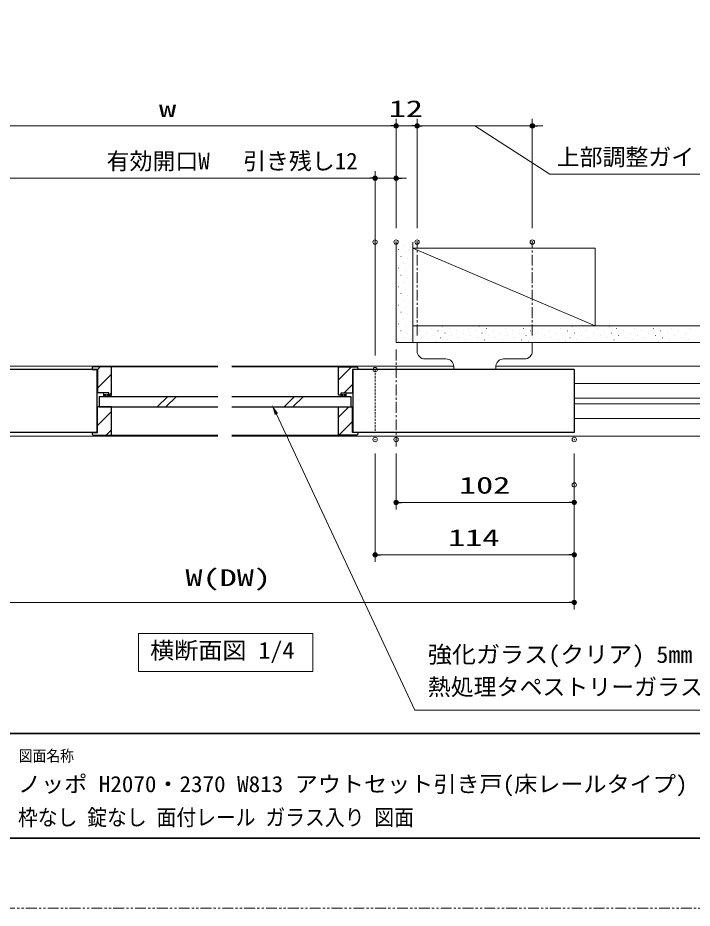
# Model space of a CAD drawing. Units: millimetres, scale not verified. Extents: x -1306 to 1306, y -607 to 607.
# Drawn here: x -874 to -488, y -594 to -84 of the extents above; entities that cross this region are included whole.
import ezdxf
from ezdxf.enums import TextEntityAlignment as Align

# ---------------------------------------------------------------- set-up
doc = ezdxf.new("R2010")
doc.units = ezdxf.units.MM
doc.header["$LTSCALE"] = 5
doc.header["$PDMODE"] = 32
doc.header["$PDSIZE"] = 2.5
for name, pattern in [('USER1', [2.5, 1.25, -0.25, 0.25, -0.25, 0.25, -0.25]), ('USER2', [0.375, 0.25, -0.125]), ('USER3', [2, 1.25, -0.25, 0.25, -0.25])]:
    doc.linetypes.add(name, pattern=pattern)
for name, color, linetype, lineweight in [('0-1_線(黄)', 2, 'Continuous', 15), ('0-3_陰線', 1, 'USER1', 9), ('0-B_点線(水)', 4, 'USER2', 9), ('0-C_中心線', 3, 'USER3', 9), ('0-D_線(白)', 7, 'Continuous', 30), ('1-0_線(水)', 4, 'Continuous', 9), ('1-1_寸法線', 3, 'Continuous', 13), ('1-2_ハッチング', 6, 'Continuous', 9), ('1-4_DEFPOINTS', 7, 'Continuous', 5), ('1-5_0', 3, 'Continuous', 25), ('1-7_点線(黄)', 2, 'USER2', 15), ('1-8_図面枠', 7, 'Continuous', 35)]:
    doc.layers.add(name, color=color, linetype=linetype, lineweight=lineweight)
doc.styles.add('ＭＳ ゴシック', font='')
doc.styles.get('ＭＳ ゴシック').set_extended_font_data('MS Gothic')

# ---------------------------------------------------------------- blocks, each defined once
blk = doc.blocks.new('_DOT')
at = {"layer": '1-5_0'}
blk.add_line((-2.5, 0), (-5, 0), dxfattribs=at)
for points in [[(0, 0), (-2.5, 0), (-2.48, 0.313)], [(0, 0), (-2.48, -0.313), (-2.5, 0)], [(0, 0), (-2.48, 0.313), (-2.421, 0.622)], [(0, 0), (-2.421, -0.622), (-2.48, -0.313)], [(0, 0), (-2.421, 0.622), (-2.324, 0.92)], [(0, 0), (-2.324, -0.92), (-2.421, -0.622)], [(0, 0), (-2.324, 0.92), (-2.191, 1.204)], [(0, 0), (-2.191, -1.204), (-2.324, -0.92)], [(0, 0), (-2.191, 1.204), (-2.023, 1.469)], [(0, 0), (-2.023, -1.469), (-2.191, -1.204)], [(0, 0), (-2.023, 1.469), (-1.822, 1.711)], [(0, 0), (-1.822, -1.711), (-2.023, -1.469)], [(0, 0), (-1.822, 1.711), (-1.594, 1.926)], [(0, 0), (-1.594, -1.926), (-1.822, -1.711)], [(0, 0), (-1.594, 1.926), (-1.34, 2.111)], [(0, 0), (-1.34, -2.111), (-1.594, -1.926)], [(0, 0), (-1.34, 2.111), (-1.064, 2.262)], [(0, 0), (-1.064, -2.262), (-1.34, -2.111)], [(0, 0), (-1.064, 2.262), (-0.773, 2.378)], [(0, 0), (-0.773, -2.378), (-1.064, -2.262)], [(0, 0), (-0.773, 2.378), (-0.468, 2.456)], [(0, 0), (-0.468, -2.456), (-0.773, -2.378)], [(0, 0), (-0.468, 2.456), (-0.157, 2.495)], [(0, 0), (-0.157, -2.495), (-0.468, -2.456)], [(0, 0), (-0.157, 2.495), (0.157, 2.495)], [(0, 0), (0.157, -2.495), (-0.157, -2.495)], [(0, 0), (0.157, 2.495), (0.468, 2.456)], [(0, 0), (0.468, 2.456), (0.773, 2.378)], [(0, 0), (0.773, 2.378), (1.064, 2.262)], [(0, 0), (1.064, 2.262), (1.34, 2.111)], [(0, 0), (1.34, 2.111), (1.594, 1.926)], [(0, 0), (1.594, 1.926), (1.822, 1.711)], [(0, 0), (1.822, 1.711), (2.023, 1.469)], [(0, 0), (2.023, 1.469), (2.191, 1.204)], [(0, 0), (2.191, 1.204), (2.324, 0.92)], [(0, 0), (2.324, 0.92), (2.421, 0.622)], [(0, 0), (2.421, 0.622), (2.48, 0.313)], [(0, 0), (2.48, 0.313), (2.5, 0)], [(0, 0), (0.468, -2.456), (0.157, -2.495)], [(0, 0), (0.773, -2.378), (0.468, -2.456)], [(0, 0), (1.064, -2.262), (0.773, -2.378)], [(0, 0), (1.34, -2.111), (1.064, -2.262)], [(0, 0), (1.594, -1.926), (1.34, -2.111)], [(0, 0), (1.822, -1.711), (1.594, -1.926)], [(0, 0), (2.023, -1.469), (1.822, -1.711)], [(0, 0), (2.191, -1.204), (2.023, -1.469)], [(0, 0), (2.324, -0.92), (2.191, -1.204)], [(0, 0), (2.421, -0.622), (2.324, -0.92)], [(0, 0), (2.48, -0.313), (2.421, -0.622)], [(0, 0), (2.5, 0), (2.48, -0.313)]]:
    blk.add_solid(points, dxfattribs=at)

msp = doc.modelspace()

# ---------------------------------------------------------------- linework, layer by layer
at = {"layer": '0-1_線(黄)'}
for p, q in [((-657.258, -270.256), (-657.258, -212.756)), ((-647.758, -270.256), (-647.758, -212.756)), ((-647.758, -216.256), (-543.258, -216.256)), ((-647.758, -260.756), (-449.259, -260.756)), ((-657.258, -270.256), (-449.259, -270.256)), ((-645.258, -275.156), (-645.258, -270.256)), ((-579.258, -275.156), (-579.258, -270.256)), ((-640.758, -279.656), (-628.718, -279.656)), ((-583.758, -279.656), (-595.718, -279.656)), ((-624.218, -284.156), (-624.218, -285.756)), ((-600.218, -284.156), (-600.218, -285.756))]:
    msp.add_line(p, q, dxfattribs=at)
msp.add_lwpolyline([(-647.758, -216.256), (-543.258, -260.756), (-543.258, -216.256)], dxfattribs=at)
msp.add_lwpolyline([(-804.657, -436.756), (-704.951, -436.756), (-704.951, -458.591), (-804.657, -458.591)], close=True, dxfattribs=at)
for centre, start, end in [((-640.758, -275.156), 180, 270), ((-583.758, -275.156), 270, 0), ((-628.718, -284.156), 0, 90), ((-595.718, -284.156), 90, 180)]:
    msp.add_arc(centre, 4.5, start, end, dxfattribs=at)
at = {"layer": '0-3_陰線', "color": 4}
msp.add_line((387.036, -594), (-1292.964, -594), dxfattribs=at)
at = {"layer": '0-B_点線(水)', "color": 6}
for p, q in [((-824.61, -301.056), (-824.61, -298.956)), ((-823.985, -301.056), (-823.985, -298.956)), ((-823.36, -301.056), (-823.36, -298.956)), ((-822.735, -301.056), (-822.735, -298.956)), ((-822.11, -301.056), (-822.11, -298.956)), ((-688.722, -301.056), (-688.722, -298.956)), ((-688.097, -301.056), (-688.097, -298.956)), ((-687.472, -301.056), (-687.472, -298.956)), ((-686.847, -301.056), (-686.847, -298.956)), ((-686.222, -301.056), (-686.222, -298.956))]:
    msp.add_line(p, q, dxfattribs=at)
at = {"layer": '0-C_中心線'}
for p, q in [((-645.258, -266.256), (-645.258, -212.259)), ((-579.258, -266.256), (-579.258, -212.259)), ((-657.258, -274.256), (-657.258, -329.734))]:
    msp.add_line(p, q, dxfattribs=at)
at = {"layer": '0-D_線(白)'}
for p, q in [((-830.76, -284.256), (-831.26, -284.756)), ((-831.26, -284.756), (-831.26, -285.756)), ((-679.757, -284.256), (-679.257, -284.756)), ((-679.257, -284.756), (-679.257, -285.756)), ((-828.26, -285.756), (-955.258, -285.756)), ((-828.51, -285.756), (-828.51, -321.756)), ((-555.254, -285.756), (-682.257, -285.756)), ((-682.007, -285.756), (-682.007, -321.756)), ((-555.254, -285.756), (-555.254, -321.756)), ((-827.26, -301.056), (-759.256, -301.056)), ((-751.256, -301.056), (-683.257, -301.056)), ((-683.257, -301.056), (-683.257, -307.056)), ((-751.256, -307.056), (-682.257, -307.056)), ((-828.26, -321.756), (-955.258, -321.756)), ((-831.26, -321.756), (-831.26, -322.756)), ((-830.76, -323.256), (-831.26, -322.756)), ((-555.254, -321.756), (-682.257, -321.756)), ((-679.757, -323.256), (-679.257, -322.756)), ((-679.257, -321.756), (-679.257, -322.756))]:
    msp.add_line(p, q, dxfattribs=at)
for points in [[(-821.76, -300.456), (-820.26, -300.456), (-820.26, -284.256), (-830.76, -284.256)], [(-688.757, -300.456), (-690.257, -300.456), (-690.257, -284.256), (-679.757, -284.256)], [(-831.26, -285.756), (-828.26, -285.756), (-828.26, -298.956)], [(-679.257, -285.756), (-682.257, -285.756), (-682.257, -298.956)], [(-821.76, -300.456), (-821.76, -298.956), (-828.26, -298.956)], [(-821.76, -300.456), (-821.76, -298.956), (-824.76, -298.956)], [(-688.757, -300.456), (-688.757, -298.956), (-682.257, -298.956)], [(-688.757, -300.456), (-688.757, -298.956), (-685.757, -298.956)], [(-827.26, -301.056), (-827.26, -307.056), (-759.256, -307.056)], [(-831.26, -321.756), (-828.26, -321.756), (-828.26, -307.056)], [(-830.76, -323.256), (-820.26, -323.256), (-820.26, -307.056), (-828.26, -307.056)], [(-679.757, -323.256), (-690.257, -323.256), (-690.257, -307.056), (-682.257, -307.056)], [(-679.257, -321.756), (-682.257, -321.756), (-682.257, -307.056)]]:
    msp.add_lwpolyline(points, dxfattribs=at)
at = {"layer": '1-0_線(水)'}
for p, q in [((-759.256, -283.756), (-943.258, -283.756)), ((-820.26, -284.256), (-759.256, -284.256)), ((-624.218, -283.756), (-751.256, -283.756)), ((-690.257, -284.256), (-751.256, -284.256)), ((-449.259, -283.756), (-600.218, -283.756)), ((-555.214, -293.756), (-449.259, -293.756)), ((-824.76, -298.956), (-824.76, -301.056)), ((-821.76, -300.456), (-821.76, -301.056)), ((-688.757, -300.456), (-688.757, -301.056)), ((-685.757, -298.956), (-685.757, -301.056)), ((-794.031, -307.056), (-788.031, -301.056)), ((-789.031, -307.056), (-783.031, -301.056)), ((-721.369, -307.056), (-715.369, -301.056)), ((-716.369, -307.056), (-710.369, -301.056)), ((-555.214, -302.156), (-449.259, -302.156)), ((-555.214, -305.356), (-449.259, -305.356)), ((-555.214, -313.756), (-449.259, -313.756)), ((-759.256, -323.756), (-943.258, -323.756)), ((-820.26, -323.256), (-759.256, -323.256)), ((-690.257, -323.256), (-751.256, -323.256)), ((-449.259, -323.756), (-751.256, -323.756))]:
    msp.add_line(p, q, dxfattribs=at)
at = {"layer": '1-1_寸法線'}
for p, q in [((-657.258, -204.756), (-657.258, -142.256)), ((-657.258, -204.756), (-657.258, -142.256)), ((-645.258, -204.756), (-645.258, -142.256)), ((-645.258, -204.756), (-645.258, -142.256)), ((-579.258, -204.756), (-579.258, -142.256)), ((-915.258, -146.256), (-660.258, -146.256)), ((-660.258, -146.256), (-663.258, -146.256)), ((-657.258, -146.256), (-645.258, -146.256)), ((-648.258, -146.256), (-651.258, -146.256)), ((-645.258, -146.256), (-579.258, -146.256)), ((-645.258, -146.256), (-579.258, -146.256)), ((-642.258, -146.256), (-639.258, -146.256)), ((-576.258, -146.256), (-573.258, -146.256)), ((-669.258, -277.756), (-669.258, -172.256)), ((-669.258, -204.756), (-669.258, -172.256)), ((-657.258, -204.756), (-657.258, -172.256)), ((-915.258, -176.256), (-672.258, -176.256)), ((-672.258, -176.256), (-748.877, -176.256)), ((-657.258, -176.256), (-669.258, -176.256)), ((-654.258, -176.256), (-651.258, -176.256)), ((-669.258, -333.756), (-669.258, -395.756)), ((-657.258, -333.756), (-657.258, -365.756)), ((-555.254, -333.756), (-555.254, -365.756)), ((-555.254, -333.756), (-555.254, -422.988)), ((-558.254, -361.756), (-654.258, -361.756)), ((-555.254, -359.756), (-555.254, -395.756)), ((-558.254, -391.756), (-666.258, -391.756)), ((-952.258, -418.988), (-558.254, -418.988))]:
    msp.add_line(p, q, dxfattribs=at)
for points in [[(-612.258, -146.256), (-569.312, -173.926), (-437.693, -173.926)], [(-390.937, -480.732), (-646.5, -480.732), (-725.743, -311.243)]]:
    msp.add_lwpolyline(points, dxfattribs=at)
msp.add_solid([(-728.439, -305.882), (-724.812, -310.774), (-726.674, -311.711)], dxfattribs=at)
at = {"layer": '1-2_ハッチング'}
for p, q in [((-657.152, -213.121), (-657.102, -213.121)), ((-655.826, -217.099), (-655.776, -217.099)), ((-653.175, -214.447), (-653.125, -214.447)), ((-651.849, -218.425), (-651.799, -218.425)), ((-649.197, -215.773), (-649.147, -215.773)), ((-657.152, -223.728), (-657.102, -223.728)), ((-654.501, -221.076), (-654.451, -221.076)), ((-650.523, -222.402), (-650.473, -222.402)), ((-647.871, -219.75), (-647.821, -219.75)), ((-655.826, -227.705), (-655.776, -227.705)), ((-653.175, -225.054), (-653.125, -225.054)), ((-651.849, -229.031), (-651.799, -229.031)), ((-649.197, -226.38), (-649.147, -226.38)), ((-657.152, -234.334), (-657.102, -234.334)), ((-654.501, -231.683), (-654.451, -231.683)), ((-650.523, -233.009), (-650.473, -233.009)), ((-647.871, -230.357), (-647.821, -230.357)), ((-655.826, -238.312), (-655.776, -238.312)), ((-653.175, -235.66), (-653.125, -235.66)), ((-649.197, -236.986), (-649.147, -236.986)), ((-654.501, -242.289), (-654.451, -242.289)), ((-651.849, -239.638), (-651.799, -239.638)), ((-650.523, -243.615), (-650.473, -243.615)), ((-647.871, -240.964), (-647.821, -240.964)), ((-657.152, -244.941), (-657.102, -244.941)), ((-655.826, -248.919), (-655.776, -248.919)), ((-653.175, -246.267), (-653.125, -246.267)), ((-649.197, -247.593), (-649.147, -247.593)), ((-654.501, -252.896), (-654.451, -252.896)), ((-651.849, -250.244), (-651.799, -250.244)), ((-650.523, -254.222), (-650.473, -254.222)), ((-647.871, -251.57), (-647.821, -251.57)), ((-657.152, -255.548), (-657.102, -255.548)), ((-655.826, -259.525), (-655.776, -259.525)), ((-653.175, -256.874), (-653.125, -256.874)), ((-649.197, -258.199), (-649.147, -258.199)), ((-654.501, -263.503), (-654.451, -263.503)), ((-651.849, -260.851), (-651.799, -260.851)), ((-650.523, -264.828), (-650.473, -264.828)), ((-647.871, -262.177), (-647.821, -262.177)), ((-643.894, -263.503), (-643.844, -263.503)), ((-641.242, -260.851), (-641.192, -260.851)), ((-639.917, -264.828), (-639.867, -264.828)), ((-637.265, -262.177), (-637.215, -262.177)), ((-633.287, -263.503), (-633.237, -263.503)), ((-630.636, -260.851), (-630.586, -260.851)), ((-629.31, -264.828), (-629.26, -264.828)), ((-626.658, -262.177), (-626.608, -262.177)), ((-622.681, -263.503), (-622.631, -263.503)), ((-620.029, -260.851), (-619.979, -260.851)), ((-618.703, -264.828), (-618.653, -264.828)), ((-616.052, -262.177), (-616.002, -262.177)), ((-612.074, -263.503), (-612.024, -263.503)), ((-609.423, -260.851), (-609.373, -260.851)), ((-608.097, -264.828), (-608.047, -264.828)), ((-605.445, -262.177), (-605.395, -262.177)), ((-601.468, -263.503), (-601.418, -263.503)), ((-598.816, -260.851), (-598.766, -260.851)), ((-597.49, -264.828), (-597.44, -264.828)), ((-594.838, -262.177), (-594.788, -262.177)), ((-590.861, -263.503), (-590.811, -263.503)), ((-588.209, -260.851), (-588.159, -260.851)), ((-586.884, -264.828), (-586.834, -264.828)), ((-584.232, -262.177), (-584.182, -262.177)), ((-580.254, -263.503), (-580.204, -263.503)), ((-577.603, -260.851), (-577.553, -260.851)), ((-576.277, -264.828), (-576.227, -264.828)), ((-573.625, -262.177), (-573.575, -262.177)), ((-569.648, -263.503), (-569.598, -263.503)), ((-566.996, -260.851), (-566.946, -260.851)), ((-565.67, -264.828), (-565.62, -264.828)), ((-563.019, -262.177), (-562.969, -262.177)), ((-559.041, -263.503), (-558.991, -263.503)), ((-556.39, -260.851), (-556.34, -260.851)), ((-555.064, -264.828), (-555.014, -264.828)), ((-552.412, -262.177), (-552.362, -262.177)), ((-548.435, -263.503), (-548.385, -263.503)), ((-545.783, -260.851), (-545.733, -260.851)), ((-544.457, -264.828), (-544.407, -264.828)), ((-541.805, -262.177), (-541.755, -262.177)), ((-537.828, -263.503), (-537.778, -263.503)), ((-535.176, -260.851), (-535.126, -260.851)), ((-533.851, -264.828), (-533.801, -264.828)), ((-531.199, -262.177), (-531.149, -262.177)), ((-527.221, -263.503), (-527.171, -263.503)), ((-524.57, -260.851), (-524.52, -260.851)), ((-523.244, -264.828), (-523.194, -264.828)), ((-520.592, -262.177), (-520.542, -262.177)), ((-516.615, -263.503), (-516.565, -263.503)), ((-513.963, -260.851), (-513.913, -260.851)), ((-512.637, -264.828), (-512.587, -264.828)), ((-509.986, -262.177), (-509.936, -262.177)), ((-506.008, -263.503), (-505.958, -263.503)), ((-503.357, -260.851), (-503.307, -260.851)), ((-502.031, -264.828), (-501.981, -264.828)), ((-499.379, -262.177), (-499.329, -262.177)), ((-495.402, -263.503), (-495.352, -263.503)), ((-492.75, -260.851), (-492.7, -260.851)), ((-491.424, -264.828), (-491.374, -264.828)), ((-488.772, -262.177), (-488.722, -262.177)), ((-657.152, -266.154), (-657.102, -266.154)), ((-653.175, -267.48), (-653.125, -267.48)), ((-649.197, -268.806), (-649.147, -268.806)), ((-646.546, -266.154), (-646.496, -266.154)), ((-642.568, -267.48), (-642.518, -267.48)), ((-638.591, -268.806), (-638.541, -268.806)), ((-635.939, -266.154), (-635.889, -266.154)), ((-631.962, -267.48), (-631.912, -267.48)), ((-627.984, -268.806), (-627.934, -268.806)), ((-625.332, -266.154), (-625.282, -266.154)), ((-621.355, -267.48), (-621.305, -267.48)), ((-617.378, -268.806), (-617.328, -268.806)), ((-614.726, -266.154), (-614.676, -266.154)), ((-610.748, -267.48), (-610.698, -267.48)), ((-606.771, -268.806), (-606.721, -268.806)), ((-604.119, -266.154), (-604.069, -266.154)), ((-600.142, -267.48), (-600.092, -267.48)), ((-596.164, -268.806), (-596.114, -268.806)), ((-593.513, -266.154), (-593.463, -266.154)), ((-589.535, -267.48), (-589.485, -267.48)), ((-585.558, -268.806), (-585.508, -268.806)), ((-582.906, -266.154), (-582.856, -266.154)), ((-578.929, -267.48), (-578.879, -267.48)), ((-574.951, -268.806), (-574.901, -268.806)), ((-572.299, -266.154), (-572.249, -266.154)), ((-568.322, -267.48), (-568.272, -267.48)), ((-564.345, -268.806), (-564.295, -268.806)), ((-561.693, -266.154), (-561.643, -266.154)), ((-557.715, -267.48), (-557.665, -267.48)), ((-553.738, -268.806), (-553.688, -268.806)), ((-551.086, -266.154), (-551.036, -266.154)), ((-547.109, -267.48), (-547.059, -267.48)), ((-543.131, -268.806), (-543.081, -268.806)), ((-540.48, -266.154), (-540.43, -266.154)), ((-536.502, -267.48), (-536.452, -267.48)), ((-532.525, -268.806), (-532.475, -268.806)), ((-529.873, -266.154), (-529.823, -266.154)), ((-525.896, -267.48), (-525.846, -267.48)), ((-521.918, -268.806), (-521.868, -268.806)), ((-519.266, -266.154), (-519.216, -266.154)), ((-515.289, -267.48), (-515.239, -267.48)), ((-511.311, -268.806), (-511.261, -268.806)), ((-508.66, -266.154), (-508.61, -266.154)), ((-504.682, -267.48), (-504.632, -267.48)), ((-500.705, -268.806), (-500.655, -268.806)), ((-498.053, -266.154), (-498.003, -266.154)), ((-494.076, -267.48), (-494.026, -267.48)), ((-490.098, -268.806), (-490.048, -268.806)), ((-655.826, -270.132), (-655.776, -270.132)), ((-645.22, -270.132), (-645.17, -270.132)), ((-634.613, -270.132), (-634.563, -270.132)), ((-624.007, -270.132), (-623.957, -270.132)), ((-613.4, -270.132), (-613.35, -270.132)), ((-602.793, -270.132), (-602.743, -270.132)), ((-592.187, -270.132), (-592.137, -270.132)), ((-581.58, -270.132), (-581.53, -270.132)), ((-570.974, -270.132), (-570.924, -270.132)), ((-560.367, -270.132), (-560.317, -270.132)), ((-549.76, -270.132), (-549.71, -270.132)), ((-539.154, -270.132), (-539.104, -270.132)), ((-528.547, -270.132), (-528.497, -270.132)), ((-517.941, -270.132), (-517.891, -270.132)), ((-507.334, -270.132), (-507.284, -270.132)), ((-496.727, -270.132), (-496.677, -270.132)), ((-828.26, -285.843), (-826.673, -284.256)), ((-690.257, -291.693), (-682.82, -284.256)), ((-828.26, -296.45), (-820.26, -288.45)), ((-686.914, -298.956), (-682.257, -294.299)), ((-821.66, -300.456), (-820.26, -299.056)), ((-828.26, -317.663), (-820.26, -309.663)), ((-690.257, -312.906), (-684.407, -307.056)), ((-690.001, -323.256), (-682.257, -315.513)), ((-823.247, -323.256), (-820.26, -320.269))]:
    msp.add_line(p, q, dxfattribs=at)
at = {"layer": '1-4_DEFPOINTS'}
for p in [(-657.258, -146.256), (-645.258, -146.256), (-579.258, -146.256), (-669.258, -176.256), (-657.258, -176.256), (-669.258, -212.756), (-657.258, -212.756), (-645.258, -212.756), (-579.258, -212.756), (-669.258, -285.756), (-669.258, -325.756), (-657.258, -325.756), (-555.254, -325.756), (-555.254, -351.756), (-657.258, -361.756), (-669.258, -391.756), (-555.254, -418.988)]:
    msp.add_point(p, dxfattribs=at)
at = {"layer": '1-7_点線(黄)'}
msp.add_line((-669.258, -285.756), (-669.258, -321.756), dxfattribs=at)
at = {"layer": '1-8_図面枠'}
msp.add_line((-1252.964, -494), (347.036, -494), dxfattribs=at)
msp.add_lwpolyline([(-1252.964, -554), (347.036, -554), (347.036, 554), (-1252.964, 554)], close=True, dxfattribs=at)

# ---------------------------------------------------------------- block references
at = {"layer": '1-1_寸法線', "xscale": 0.6, "yscale": 0.6}
for p in [(-657.258, -146.256), (-657.258, -146.256), (-645.258, -146.256), (-669.258, -176.256), (-669.258, -176.256), (-555.254, -361.756), (-555.254, -391.756), (-555.254, -418.988)]:
    msp.add_blockref('_DOT', p, dxfattribs=at)
at = {"layer": '1-1_寸法線', "xscale": 0.6, "yscale": 0.6, "rotation": 180}
for p in [(-645.258, -146.256), (-579.258, -146.256), (-657.258, -176.256), (-657.258, -361.756), (-669.258, -391.756)]:
    msp.add_blockref('_DOT', p, dxfattribs=at)

# ---------------------------------------------------------------- texts
at = {"layer": '0-1_線(黄)', "style": 'ＭＳ ゴシック', "width": 1.05}
msp.add_text('横断面図 1/4', height=9.621, dxfattribs=at).set_placement((-798.08, -454.135), align=Align.BOTTOM_LEFT)
at = {"layer": '1-1_寸法線', "style": 'ＭＳ ゴシック'}
for s, height, width, p in [('12', 9.604, 1.5, (-661.496, -144.107)), ('w', 9.604, 1.5, (-792.996, -144.107)), ('102', 9.604, 1.5, (-621.256, -359.607)), ('114', 9.604, 1.5, (-627.494, -389.607)), ('W(DW)', 9.604, 1.5, (-777.875, -412.553)), ('強化ガラス(クリア) 5mm', 9.621, 1.05, (-639.1, -456.482))]:
    msp.add_text(s, height=height, dxfattribs=dict(at, width=width)).set_placement(p, align=Align.BOTTOM_LEFT)
for s, p in [('上部調整ガイド巾 66', (-565.312, -171.777)), ('有効開口W', (-822.996, -174.107)), ('引き残し12', (-744.877, -174.107)), ('熱処理タペストリーガラス(フロスト) 5mm', (-639.1, -475.053))]:
    msp.add_text(s, height=9.621, dxfattribs=at).set_placement(p, align=Align.BOTTOM_LEFT)
at = {"layer": '1-8_図面枠', "style": 'ＭＳ ゴシック'}
for s, height, width, p in [('図面名称', 6.452, 0.9, (-873.367, -511.963)), ('ノッポ H2070・2370 W813 アウトセット引き戸(床レールタイプ)', 9.236, 1.05, (-873.76, -530.357)), ('枠なし 錠なし 面付レール ガラス入り 図面', 9.236, 0.9, (-873.76, -549.409))]:
    msp.add_text(s, height=height, dxfattribs=dict(at, width=width)).set_placement(p, align=Align.BOTTOM_LEFT)

doc.saveas('drawing.dxf')
